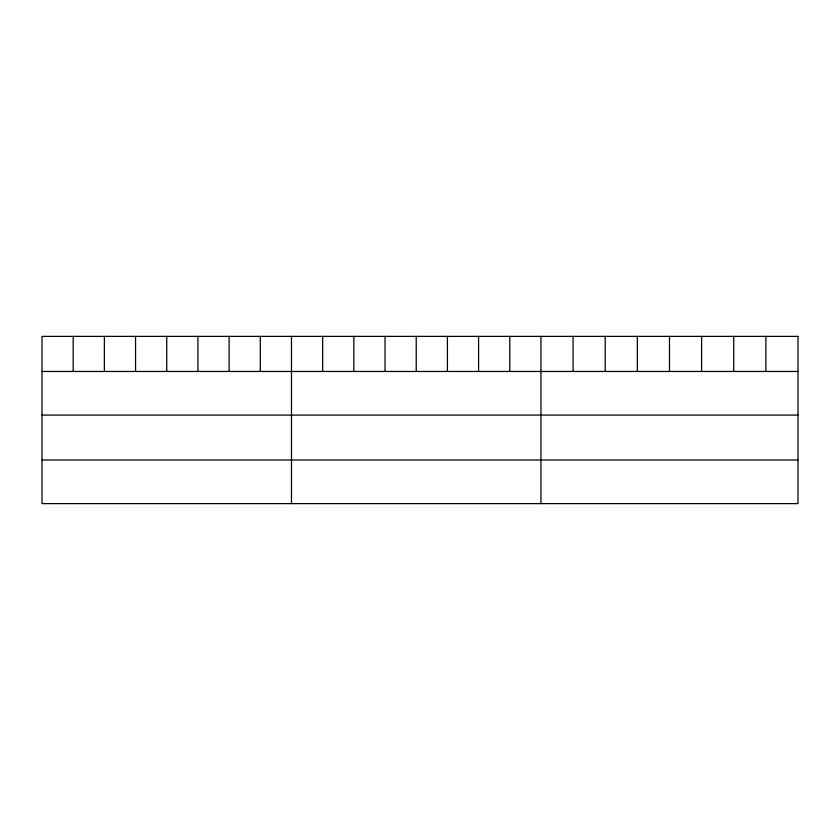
<?xml version="1.0" encoding="UTF-8"?>
<svg xmlns="http://www.w3.org/2000/svg" width="840" height="840" viewBox="0 0 840 840"><rect width="100%" height="100%" fill="white"/><g stroke="black" fill="none" stroke-linecap="round" stroke-linejoin="round"><path stroke-width="1.26" d="M42 371.469L798 371.469M42 415.076L798 415.076M42 460.005L798 460.005M765.87 336.389L765.87 371.469M733.74 336.389L733.74 371.469M701.61 336.389L701.61 371.469M669.48 336.389L669.48 371.469M637.35 336.389L637.35 371.469M605.22 336.389L605.22 371.469M573.09 336.389L573.09 371.469M540.96 336.389L540.96 503.612M509.775 336.389L509.775 371.469M478.59 336.389L478.59 371.469M447.405 336.389L447.405 371.469M416.22 336.389L416.22 371.469M385.035 336.389L385.035 371.469M353.85 336.389L353.85 371.469M322.665 336.389L322.665 371.469M291.48 336.389L291.48 503.612M260.295 336.389L260.295 371.469M229.11 336.389L229.11 371.469M197.925 336.389L197.925 371.469M166.74 336.389L166.74 371.469M135.555 336.389L135.555 371.469M104.37 336.389L104.37 371.469M73.185 336.389L73.185 371.469M798 336.389L42 336.389L42 503.612L798 503.612L798 336.389"/></g></svg>
